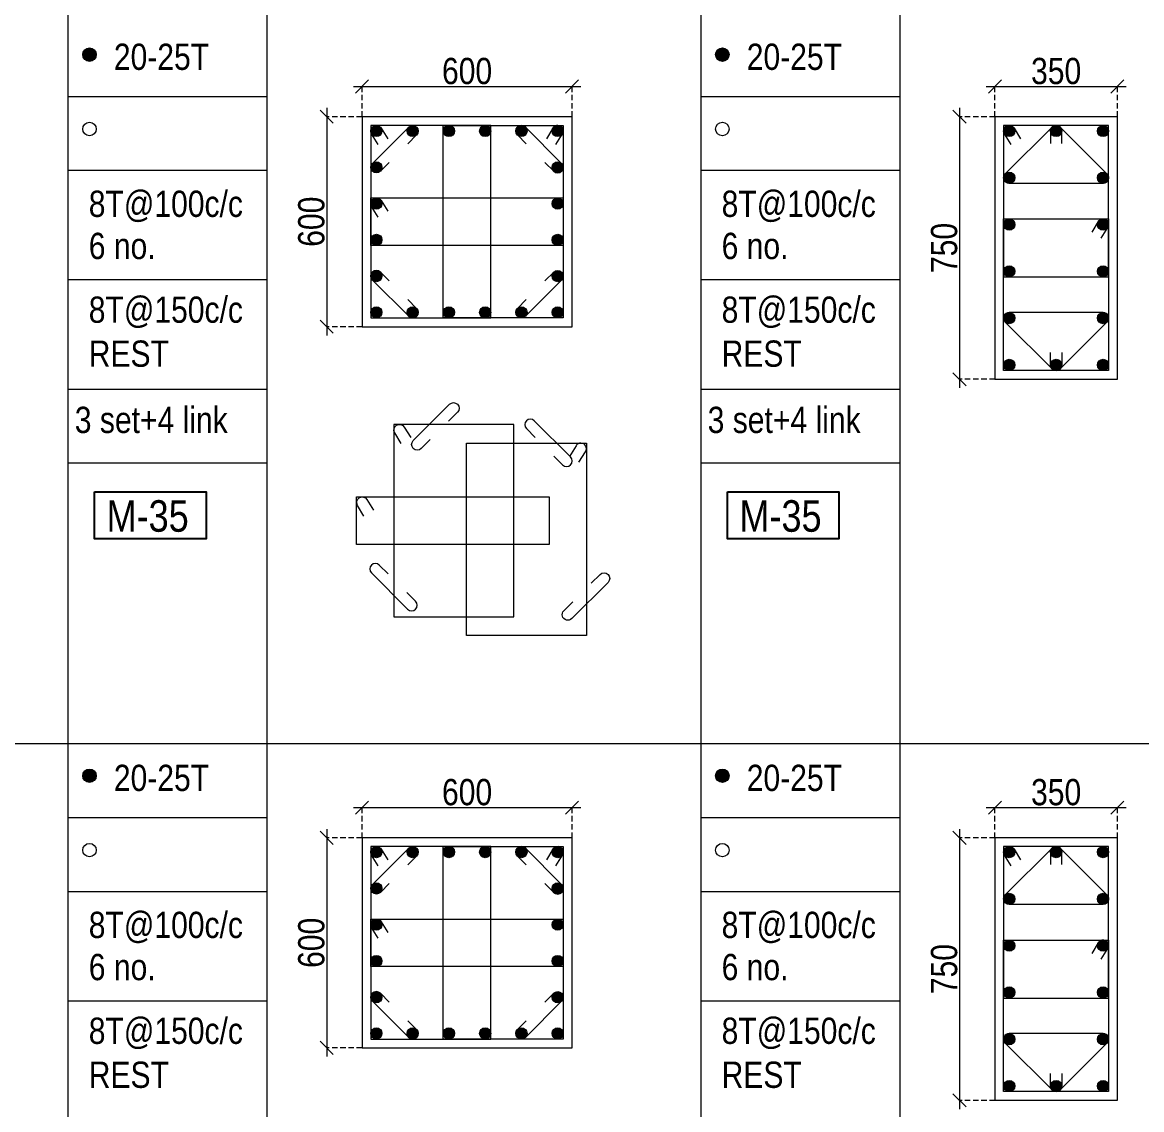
# Model space of a CAD drawing. Header units: millimetres. Extents: x 1112055 to 3390982, y -148532 to 766891.
# Drawn here: x 2561315 to 2574108, y 620519 to 632943 of the extents above; entities that cross this region are included whole.
import ezdxf
from ezdxf.enums import TextEntityAlignment as Align

# ---------------------------------------------------------------- set-up
doc = ezdxf.new("R2010")
doc.units = ezdxf.units.MM
doc.header["$PDMODE"] = 35
doc.header["$PDSIZE"] = -25
doc.linetypes.add('DASHED2', pattern=[0.375, 0.25, -0.125])
doc.linetypes.add('Hidden', pattern=[9.525, 6.35, -3.175])
for name, color, linetype, lineweight in [('B COL. SIZE DIM', 220, 'Continuous', 25), ('B COLSCH', 204, 'Continuous', 20), ('B COLUMN', 1, 'Hidden', 9), ('B STEEL', 34, 'Continuous', 15)]:
    doc.layers.add(name, color=color, linetype=linetype, lineweight=lineweight)
doc.layers.add('B TEXT', color=7, linetype='Continuous')
doc.styles.add('dim inside', font='romans.shx', dxfattribs={"width": 0.8, "height": 125})
doc.styles.add('SWINC', font='swissc.ttf')
doc.dimstyles.new('dim inside', dxfattribs={"dimtxt": 125, "dimasz": 100, "dimexe": 0, "dimexo": 0, "dimgap": 10, "dimtad": 0, "dimdec": 0, "dimzin": 0, "dimdsep": 46, "dimtxsty": 'dim inside', "dimblk": 'SMALL', "dimcen": 0.09, "dimadec": 0, "dimazin": 0, "dimtfac": 1, "dimtdec": 0, "dimtofl": 0, "dimtmove": 0, "dimatfit": 3, "dimfxl": 1, "dimtolj": 1, "dimtzin": 0, "dimarcsym": 2})

# ---------------------------------------------------------------- blocks, each defined once
blk = doc.blocks.new('_Oblique')
at = {"color": 0, "linetype": 'ByBlock', "lineweight": -2}
blk.add_line((-0.5, -0.5), (0.5, 0.5), dxfattribs=at)
blk = doc.blocks.new('*D5595')
at = {"layer": 'B COL. SIZE DIM', "color": 250, "lineweight": 9, "ltscale": 250, "transparency": 16777216}
blk.add_line((2572331, 623970), (2573931, 623970), dxfattribs=at)
at = {"layer": 'B COL. SIZE DIM', "color": 250, "linetype": 'DASHED2', "lineweight": 9, "ltscale": 250, "transparency": 16777216}
for p, q in [((2572431, 623625), (2572431, 623970)), ((2573831, 623625), (2573831, 623970))]:
    blk.add_line(p, q, dxfattribs=at)
at = {"layer": 'Defpoints', "color": 0, "lineweight": 40, "transparency": 16777216}
for p in [(2573831, 623970), (2572431, 623625), (2573831, 623625)]:
    blk.add_point(p, dxfattribs=at)
at = {"layer": 'B COL. SIZE DIM', "color": 250, "lineweight": 9, "transparency": 16777216, "xscale": 150, "yscale": 150, "zscale": 150, "rotation": 180}
blk.add_blockref('_Oblique', (2572431, 623970), dxfattribs=at)
at = {"layer": 'B COL. SIZE DIM', "color": 250, "lineweight": 9, "transparency": 16777216, "xscale": 150, "yscale": 150, "zscale": 150}
blk.add_blockref('_Oblique', (2573831, 623970), dxfattribs=at)
at = {"layer": 'B COL. SIZE DIM', "color": 6, "transparency": 16777216, "insert": (2573131, 624145), "char_height": 300, "attachment_point": 5, "style": 'SWINC'}
blk.add_mtext('\\A1;350', dxfattribs=at)
blk = doc.blocks.new('*D5596')
at = {"layer": 'B COL. SIZE DIM', "color": 250, "lineweight": 9, "ltscale": 250, "transparency": 16777216}
blk.add_line((2572027, 623725), (2572027, 620525), dxfattribs=at)
at = {"layer": 'B COL. SIZE DIM', "color": 250, "linetype": 'DASHED2', "lineweight": 9, "ltscale": 250, "transparency": 16777216}
for p, q in [((2572431, 623625), (2572027, 623625)), ((2572431, 620625), (2572027, 620625))]:
    blk.add_line(p, q, dxfattribs=at)
at = {"layer": 'Defpoints', "color": 0, "lineweight": 40, "transparency": 16777216}
for p in [(2572431, 623625), (2572027, 620625), (2572431, 620625)]:
    blk.add_point(p, dxfattribs=at)
at = {"layer": 'B COL. SIZE DIM', "color": 250, "lineweight": 9, "transparency": 16777216, "xscale": 150, "yscale": 150, "zscale": 150}
for p, rotation in [((2572027, 623625), 90), ((2572027, 620625), 270)]:
    blk.add_blockref('_Oblique', p, dxfattribs=dict(at, rotation=rotation))
at = {"layer": 'B COL. SIZE DIM', "color": 6, "transparency": 16777216, "insert": (2571852, 622125), "char_height": 300, "attachment_point": 5, "rotation": 90, "style": 'SWINC'}
blk.add_mtext('\\A1;750', dxfattribs=at)
blk = doc.blocks.new('*D5597')
at = {"layer": 'B COL. SIZE DIM', "color": 250, "lineweight": 9, "ltscale": 250, "transparency": 16777216}
blk.add_line((2572331, 632210), (2573931, 632210), dxfattribs=at)
at = {"layer": 'B COL. SIZE DIM', "color": 250, "linetype": 'DASHED2', "lineweight": 9, "ltscale": 250, "transparency": 16777216}
for p, q in [((2572431, 631865), (2572431, 632210)), ((2573831, 631865), (2573831, 632210))]:
    blk.add_line(p, q, dxfattribs=at)
at = {"layer": 'Defpoints', "color": 0, "lineweight": 40, "transparency": 16777216}
for p in [(2573831, 632210), (2572431, 631865), (2573831, 631865)]:
    blk.add_point(p, dxfattribs=at)
at = {"layer": 'B COL. SIZE DIM', "color": 250, "lineweight": 9, "transparency": 16777216, "xscale": 150, "yscale": 150, "zscale": 150, "rotation": 180}
blk.add_blockref('_Oblique', (2572431, 632210), dxfattribs=at)
at = {"layer": 'B COL. SIZE DIM', "color": 250, "lineweight": 9, "transparency": 16777216, "xscale": 150, "yscale": 150, "zscale": 150}
blk.add_blockref('_Oblique', (2573831, 632210), dxfattribs=at)
at = {"layer": 'B COL. SIZE DIM', "color": 6, "transparency": 16777216, "insert": (2573131, 632385), "char_height": 300, "attachment_point": 5, "style": 'SWINC'}
blk.add_mtext('\\A1;350', dxfattribs=at)
blk = doc.blocks.new('*D5598')
at = {"layer": 'B COL. SIZE DIM', "color": 250, "lineweight": 9, "ltscale": 250, "transparency": 16777216}
blk.add_line((2572027, 631965), (2572027, 628765), dxfattribs=at)
at = {"layer": 'B COL. SIZE DIM', "color": 250, "linetype": 'DASHED2', "lineweight": 9, "ltscale": 250, "transparency": 16777216}
for p, q in [((2572431, 631865), (2572027, 631865)), ((2572431, 628865), (2572027, 628865))]:
    blk.add_line(p, q, dxfattribs=at)
at = {"layer": 'Defpoints', "color": 0, "lineweight": 40, "transparency": 16777216}
for p in [(2572431, 631865), (2572027, 628865), (2572431, 628865)]:
    blk.add_point(p, dxfattribs=at)
at = {"layer": 'B COL. SIZE DIM', "color": 250, "lineweight": 9, "transparency": 16777216, "xscale": 150, "yscale": 150, "zscale": 150}
for p, rotation in [((2572027, 631865), 90), ((2572027, 628865), 270)]:
    blk.add_blockref('_Oblique', p, dxfattribs=dict(at, rotation=rotation))
at = {"layer": 'B COL. SIZE DIM', "color": 6, "transparency": 16777216, "insert": (2571852, 630365), "char_height": 300, "attachment_point": 5, "rotation": 90, "style": 'SWINC'}
blk.add_mtext('\\A1;750', dxfattribs=at)
blk = doc.blocks.new('*D5409')
at = {"layer": 'B COL. SIZE DIM', "color": 250, "lineweight": 9, "ltscale": 250, "transparency": 16777216}
blk.add_line((2565098, 623970), (2567698, 623970), dxfattribs=at)
at = {"layer": 'B COL. SIZE DIM', "color": 250, "linetype": 'DASHED2', "lineweight": 9, "ltscale": 250, "transparency": 16777216}
for p, q in [((2565198, 623625), (2565198, 623970)), ((2567598, 623625), (2567598, 623970))]:
    blk.add_line(p, q, dxfattribs=at)
at = {"layer": 'Defpoints', "color": 0, "lineweight": 40, "transparency": 16777216}
for p in [(2567598, 623970), (2565198, 623625), (2567598, 623625)]:
    blk.add_point(p, dxfattribs=at)
at = {"layer": 'B COL. SIZE DIM', "color": 250, "lineweight": 9, "transparency": 16777216, "xscale": 150, "yscale": 150, "zscale": 150, "rotation": 180}
blk.add_blockref('_Oblique', (2565198, 623970), dxfattribs=at)
at = {"layer": 'B COL. SIZE DIM', "color": 250, "lineweight": 9, "transparency": 16777216, "xscale": 150, "yscale": 150, "zscale": 150}
blk.add_blockref('_Oblique', (2567598, 623970), dxfattribs=at)
at = {"layer": 'B COL. SIZE DIM', "color": 6, "transparency": 16777216, "insert": (2566398, 624145), "char_height": 300, "attachment_point": 5, "style": 'SWINC'}
blk.add_mtext('\\A1;600', dxfattribs=at)
blk = doc.blocks.new('*D5410')
at = {"layer": 'B COL. SIZE DIM', "color": 250, "lineweight": 9, "ltscale": 250, "transparency": 16777216}
blk.add_line((2564794, 623725), (2564794, 621125), dxfattribs=at)
at = {"layer": 'B COL. SIZE DIM', "color": 250, "linetype": 'DASHED2', "lineweight": 9, "ltscale": 250, "transparency": 16777216}
for p, q in [((2565198, 623625), (2564794, 623625)), ((2565198, 621225), (2564794, 621225))]:
    blk.add_line(p, q, dxfattribs=at)
at = {"layer": 'Defpoints', "color": 0, "lineweight": 40, "transparency": 16777216}
for p in [(2565198, 623625), (2564794, 621225), (2565198, 621225)]:
    blk.add_point(p, dxfattribs=at)
at = {"layer": 'B COL. SIZE DIM', "color": 250, "lineweight": 9, "transparency": 16777216, "xscale": 150, "yscale": 150, "zscale": 150}
for p, rotation in [((2564794, 623625), 90), ((2564794, 621225), 270)]:
    blk.add_blockref('_Oblique', p, dxfattribs=dict(at, rotation=rotation))
at = {"layer": 'B COL. SIZE DIM', "color": 6, "transparency": 16777216, "insert": (2564619, 622425), "char_height": 300, "attachment_point": 5, "rotation": 90, "style": 'SWINC'}
blk.add_mtext('\\A1;600', dxfattribs=at)
blk = doc.blocks.new('*D5411')
at = {"layer": 'B COL. SIZE DIM', "color": 250, "lineweight": 9, "ltscale": 250, "transparency": 16777216}
blk.add_line((2565098, 632210), (2567698, 632210), dxfattribs=at)
at = {"layer": 'B COL. SIZE DIM', "color": 250, "linetype": 'DASHED2', "lineweight": 9, "ltscale": 250, "transparency": 16777216}
for p, q in [((2565198, 631865), (2565198, 632210)), ((2567598, 631865), (2567598, 632210))]:
    blk.add_line(p, q, dxfattribs=at)
at = {"layer": 'Defpoints', "color": 0, "lineweight": 40, "transparency": 16777216}
for p in [(2567598, 632210), (2565198, 631865), (2567598, 631865)]:
    blk.add_point(p, dxfattribs=at)
at = {"layer": 'B COL. SIZE DIM', "color": 250, "lineweight": 9, "transparency": 16777216, "xscale": 150, "yscale": 150, "zscale": 150, "rotation": 180}
blk.add_blockref('_Oblique', (2565198, 632210), dxfattribs=at)
at = {"layer": 'B COL. SIZE DIM', "color": 250, "lineweight": 9, "transparency": 16777216, "xscale": 150, "yscale": 150, "zscale": 150}
blk.add_blockref('_Oblique', (2567598, 632210), dxfattribs=at)
at = {"layer": 'B COL. SIZE DIM', "color": 6, "transparency": 16777216, "insert": (2566398, 632385), "char_height": 300, "attachment_point": 5, "style": 'SWINC'}
blk.add_mtext('\\A1;600', dxfattribs=at)
blk = doc.blocks.new('*D5412')
at = {"layer": 'B COL. SIZE DIM', "color": 250, "lineweight": 9, "ltscale": 250, "transparency": 16777216}
blk.add_line((2564794, 631965), (2564794, 629365), dxfattribs=at)
at = {"layer": 'B COL. SIZE DIM', "color": 250, "linetype": 'DASHED2', "lineweight": 9, "ltscale": 250, "transparency": 16777216}
for p, q in [((2565198, 631865), (2564794, 631865)), ((2565198, 629465), (2564794, 629465))]:
    blk.add_line(p, q, dxfattribs=at)
at = {"layer": 'Defpoints', "color": 0, "lineweight": 40, "transparency": 16777216}
for p in [(2565198, 631865), (2564794, 629465), (2565198, 629465)]:
    blk.add_point(p, dxfattribs=at)
at = {"layer": 'B COL. SIZE DIM', "color": 250, "lineweight": 9, "transparency": 16777216, "xscale": 150, "yscale": 150, "zscale": 150}
for p, rotation in [((2564794, 631865), 90), ((2564794, 629465), 270)]:
    blk.add_blockref('_Oblique', p, dxfattribs=dict(at, rotation=rotation))
at = {"layer": 'B COL. SIZE DIM', "color": 6, "transparency": 16777216, "insert": (2564619, 630665), "char_height": 300, "attachment_point": 5, "rotation": 90, "style": 'SWINC'}
blk.add_mtext('\\A1;600', dxfattribs=at)

msp = doc.modelspace()

# ---------------------------------------------------------------- hatches: boundary and pattern name
at = {"layer": 'B STEEL', "lineweight": 9, "ltscale": 0.5}
h = msp.add_hatch(color=34, dxfattribs=at)
edge = h.paths.add_edge_path()
edge.add_arc((2562082.3, 632574.2), 76.8, 0, 360)
h = msp.add_hatch(color=34, dxfattribs=at)
edge = h.paths.add_edge_path()
edge.add_arc((2569315.9, 632574.2), 76.8, 0, 360)
h = msp.add_hatch(color=34, dxfattribs=at)
edge = h.paths.add_edge_path()
edge.add_arc((2565361.5, 631701), 64, 0, 360)
h = msp.add_hatch(color=34, dxfattribs=at)
edge = h.paths.add_edge_path()
edge.add_arc((2565775.9, 631701), 64, 180, 540, ccw=False)
at = {"layer": 'B STEEL'}
h = msp.add_hatch(color=34, dxfattribs=at)
edge = h.paths.add_edge_path()
edge.add_arc((2566190.3, 631701), 64, 0, 360)
h = msp.add_hatch(color=34, dxfattribs=at)
edge = h.paths.add_edge_path()
edge.add_arc((2566604.7, 631701), 64, 0, 360)
at = {"layer": 'B STEEL', "lineweight": 9, "ltscale": 0.5}
h = msp.add_hatch(color=34, dxfattribs=at)
edge = h.paths.add_edge_path()
edge.add_arc((2567019.1, 631701), 64, 180, 540, ccw=False)
h = msp.add_hatch(color=34, dxfattribs=at)
edge = h.paths.add_edge_path()
edge.add_arc((2567433.5, 631701), 64, 180, 540, ccw=False)
h = msp.add_hatch(color=34, dxfattribs=at)
edge = h.paths.add_edge_path()
edge.add_arc((2572595.1, 631701), 64, 0, 360)
h = msp.add_hatch(color=34, dxfattribs=at)
edge = h.paths.add_edge_path()
edge.add_arc((2573131.1, 631701), 64, 180, 540, ccw=False)
h = msp.add_hatch(color=34, dxfattribs=at)
edge = h.paths.add_edge_path()
edge.add_arc((2573667, 631701), 64, 180, 540, ccw=False)
h = msp.add_hatch(color=34, dxfattribs=at)
edge = h.paths.add_edge_path()
edge.add_arc((2565361.5, 631286.6), 64, 0, 360)
h = msp.add_hatch(color=34, dxfattribs=at)
edge = h.paths.add_edge_path()
edge.add_arc((2567433.5, 631286.6), 64, 180, 540, ccw=False)
at = {"layer": 'B STEEL', "lineweight": 30}
h = msp.add_hatch(color=34, dxfattribs=at)
edge = h.paths.add_edge_path()
edge.add_arc((2572595.1, 631166.6), 64, 0, 360)
h = msp.add_hatch(color=34, dxfattribs=at)
edge = h.paths.add_edge_path()
edge.add_arc((2573667, 631166.6), 64, 0, 360)
at = {"layer": 'B STEEL'}
h = msp.add_hatch(color=34, dxfattribs=at)
edge = h.paths.add_edge_path()
edge.add_arc((2565361.5, 630872.2), 64, 0, 360)
h = msp.add_hatch(color=34, dxfattribs=at)
edge = h.paths.add_edge_path()
edge.add_arc((2567433.5, 630872.2), 64, 0, 360)
at = {"layer": 'B STEEL', "lineweight": 30}
h = msp.add_hatch(color=34, dxfattribs=at)
edge = h.paths.add_edge_path()
edge.add_arc((2572595.1, 630632.2), 64, 0, 360)
h = msp.add_hatch(color=34, dxfattribs=at)
edge = h.paths.add_edge_path()
edge.add_arc((2573667, 630632.2), 64, 0, 360)
at = {"layer": 'B STEEL'}
h = msp.add_hatch(color=34, dxfattribs=at)
edge = h.paths.add_edge_path()
edge.add_arc((2565361.5, 630457.9), 64, 0, 360)
h = msp.add_hatch(color=34, dxfattribs=at)
edge = h.paths.add_edge_path()
edge.add_arc((2567433.5, 630457.9), 64, 0, 360)
at = {"layer": 'B STEEL', "lineweight": 9, "ltscale": 0.5}
h = msp.add_hatch(color=34, dxfattribs=at)
edge = h.paths.add_edge_path()
edge.add_arc((2565361.5, 630043.5), 64, 0, 360)
h = msp.add_hatch(color=34, dxfattribs=at)
edge = h.paths.add_edge_path()
edge.add_arc((2567433.5, 630043.5), 64, 180, 540, ccw=False)
at = {"layer": 'B STEEL', "lineweight": 30}
h = msp.add_hatch(color=34, dxfattribs=at)
edge = h.paths.add_edge_path()
edge.add_arc((2572595.1, 630097.9), 64, 0, 360)
h = msp.add_hatch(color=34, dxfattribs=at)
edge = h.paths.add_edge_path()
edge.add_arc((2573667, 630097.9), 64, 0, 360)
at = {"layer": 'B STEEL', "lineweight": 9, "ltscale": 0.5}
h = msp.add_hatch(color=34, dxfattribs=at)
edge = h.paths.add_edge_path()
edge.add_arc((2565361.5, 629629.1), 64, 0, 360, ccw=False)
h = msp.add_hatch(color=34, dxfattribs=at)
edge = h.paths.add_edge_path()
edge.add_arc((2565775.9, 629629.1), 64, -180, 180)
at = {"layer": 'B STEEL'}
h = msp.add_hatch(color=34, dxfattribs=at)
edge = h.paths.add_edge_path()
edge.add_arc((2566190.3, 629629.1), 64, 0, 360)
h = msp.add_hatch(color=34, dxfattribs=at)
edge = h.paths.add_edge_path()
edge.add_arc((2566604.7, 629629.1), 64, 0, 360)
at = {"layer": 'B STEEL', "lineweight": 9, "ltscale": 0.5}
h = msp.add_hatch(color=34, dxfattribs=at)
edge = h.paths.add_edge_path()
edge.add_arc((2567019.1, 629629.1), 64, -180, 180)
h = msp.add_hatch(color=34, dxfattribs=at)
edge = h.paths.add_edge_path()
edge.add_arc((2567433.5, 629629.1), 64, -180, 180)
at = {"layer": 'B STEEL', "lineweight": 30}
h = msp.add_hatch(color=34, dxfattribs=at)
edge = h.paths.add_edge_path()
edge.add_arc((2572595.1, 629563.5), 64, 0, 360)
h = msp.add_hatch(color=34, dxfattribs=at)
edge = h.paths.add_edge_path()
edge.add_arc((2573667, 629563.5), 64, 0, 360)
at = {"layer": 'B STEEL', "lineweight": 9, "ltscale": 0.5}
h = msp.add_hatch(color=34, dxfattribs=at)
edge = h.paths.add_edge_path()
edge.add_arc((2572595.1, 629029.1), 64, 0, 360, ccw=False)
h = msp.add_hatch(color=34, dxfattribs=at)
edge = h.paths.add_edge_path()
edge.add_arc((2573131.1, 629029.1), 64, -180, 180)
h = msp.add_hatch(color=34, dxfattribs=at)
edge = h.paths.add_edge_path()
edge.add_arc((2573667, 629029.1), 64, -180, 180)
h = msp.add_hatch(color=34, dxfattribs=at)
edge = h.paths.add_edge_path()
edge.add_arc((2562082.3, 624334.4), 76.8, 0, 360)
h = msp.add_hatch(color=34, dxfattribs=at)
edge = h.paths.add_edge_path()
edge.add_arc((2569315.9, 624334.4), 76.8, 0, 360)
h = msp.add_hatch(color=34, dxfattribs=at)
edge = h.paths.add_edge_path()
edge.add_arc((2565361.5, 623461.2), 64, 0, 360)
h = msp.add_hatch(color=34, dxfattribs=at)
edge = h.paths.add_edge_path()
edge.add_arc((2565775.9, 623461.2), 64, 180, 540, ccw=False)
at = {"layer": 'B STEEL'}
h = msp.add_hatch(color=34, dxfattribs=at)
edge = h.paths.add_edge_path()
edge.add_arc((2566190.3, 623461.2), 64, 0, 360)
h = msp.add_hatch(color=34, dxfattribs=at)
edge = h.paths.add_edge_path()
edge.add_arc((2566604.7, 623461.2), 64, 0, 360)
at = {"layer": 'B STEEL', "lineweight": 9, "ltscale": 0.5}
h = msp.add_hatch(color=34, dxfattribs=at)
edge = h.paths.add_edge_path()
edge.add_arc((2567019.1, 623461.2), 64, 180, 540, ccw=False)
h = msp.add_hatch(color=34, dxfattribs=at)
edge = h.paths.add_edge_path()
edge.add_arc((2567433.5, 623461.2), 64, 180, 540, ccw=False)
h = msp.add_hatch(color=34, dxfattribs=at)
edge = h.paths.add_edge_path()
edge.add_arc((2572595.1, 623461.2), 64, 0, 360)
h = msp.add_hatch(color=34, dxfattribs=at)
edge = h.paths.add_edge_path()
edge.add_arc((2573131.1, 623461.2), 64, 180, 540, ccw=False)
h = msp.add_hatch(color=34, dxfattribs=at)
edge = h.paths.add_edge_path()
edge.add_arc((2573667, 623461.2), 64, 180, 540, ccw=False)
h = msp.add_hatch(color=34, dxfattribs=at)
edge = h.paths.add_edge_path()
edge.add_arc((2565361.5, 623046.8), 64, 0, 360)
h = msp.add_hatch(color=34, dxfattribs=at)
edge = h.paths.add_edge_path()
edge.add_arc((2567433.5, 623046.8), 64, 180, 540, ccw=False)
at = {"layer": 'B STEEL', "lineweight": 30}
h = msp.add_hatch(color=34, dxfattribs=at)
edge = h.paths.add_edge_path()
edge.add_arc((2572595.1, 622926.8), 64, 0, 360)
h = msp.add_hatch(color=34, dxfattribs=at)
edge = h.paths.add_edge_path()
edge.add_arc((2573667, 622926.8), 64, 0, 360)
at = {"layer": 'B STEEL'}
h = msp.add_hatch(color=34, dxfattribs=at)
edge = h.paths.add_edge_path()
edge.add_arc((2565361.5, 622632.4), 64, 0, 360)
h = msp.add_hatch(color=34, dxfattribs=at)
edge = h.paths.add_edge_path()
edge.add_arc((2567433.5, 622632.4), 64, 0, 360)
at = {"layer": 'B STEEL', "lineweight": 30}
h = msp.add_hatch(color=34, dxfattribs=at)
edge = h.paths.add_edge_path()
edge.add_arc((2572595.1, 622392.4), 64, 0, 360)
h = msp.add_hatch(color=34, dxfattribs=at)
edge = h.paths.add_edge_path()
edge.add_arc((2573667, 622392.4), 64, 0, 360)
at = {"layer": 'B STEEL'}
h = msp.add_hatch(color=34, dxfattribs=at)
edge = h.paths.add_edge_path()
edge.add_arc((2565361.5, 622218), 64, 0, 360)
h = msp.add_hatch(color=34, dxfattribs=at)
edge = h.paths.add_edge_path()
edge.add_arc((2567433.5, 622218), 64, 0, 360)
at = {"layer": 'B STEEL', "lineweight": 9, "ltscale": 0.5}
h = msp.add_hatch(color=34, dxfattribs=at)
edge = h.paths.add_edge_path()
edge.add_arc((2565361.5, 621803.6), 64, 0, 360)
h = msp.add_hatch(color=34, dxfattribs=at)
edge = h.paths.add_edge_path()
edge.add_arc((2567433.5, 621803.6), 64, 180, 540, ccw=False)
at = {"layer": 'B STEEL', "lineweight": 30}
h = msp.add_hatch(color=34, dxfattribs=at)
edge = h.paths.add_edge_path()
edge.add_arc((2572595.1, 621858), 64, 0, 360)
h = msp.add_hatch(color=34, dxfattribs=at)
edge = h.paths.add_edge_path()
edge.add_arc((2573667, 621858), 64, 0, 360)
at = {"layer": 'B STEEL', "lineweight": 9, "ltscale": 0.5}
h = msp.add_hatch(color=34, dxfattribs=at)
edge = h.paths.add_edge_path()
edge.add_arc((2565361.5, 621389.2), 64, 0, 360, ccw=False)
h = msp.add_hatch(color=34, dxfattribs=at)
edge = h.paths.add_edge_path()
edge.add_arc((2565775.9, 621389.2), 64, -180, 180)
at = {"layer": 'B STEEL'}
h = msp.add_hatch(color=34, dxfattribs=at)
edge = h.paths.add_edge_path()
edge.add_arc((2566190.3, 621389.2), 64, 0, 360)
h = msp.add_hatch(color=34, dxfattribs=at)
edge = h.paths.add_edge_path()
edge.add_arc((2566604.7, 621389.2), 64, 0, 360)
at = {"layer": 'B STEEL', "lineweight": 9, "ltscale": 0.5}
h = msp.add_hatch(color=34, dxfattribs=at)
edge = h.paths.add_edge_path()
edge.add_arc((2567019.1, 621389.2), 64, -180, 180)
h = msp.add_hatch(color=34, dxfattribs=at)
edge = h.paths.add_edge_path()
edge.add_arc((2567433.5, 621389.2), 64, -180, 180)
at = {"layer": 'B STEEL', "lineweight": 30}
h = msp.add_hatch(color=34, dxfattribs=at)
edge = h.paths.add_edge_path()
edge.add_arc((2572595.1, 621323.6), 64, 0, 360)
h = msp.add_hatch(color=34, dxfattribs=at)
edge = h.paths.add_edge_path()
edge.add_arc((2573667, 621323.6), 64, 0, 360)
at = {"layer": 'B STEEL', "lineweight": 9, "ltscale": 0.5}
h = msp.add_hatch(color=34, dxfattribs=at)
edge = h.paths.add_edge_path()
edge.add_arc((2572595.1, 620789.2), 64, 0, 360, ccw=False)
h = msp.add_hatch(color=34, dxfattribs=at)
edge = h.paths.add_edge_path()
edge.add_arc((2573131.1, 620789.2), 64, -180, 180)
h = msp.add_hatch(color=34, dxfattribs=at)
edge = h.paths.add_edge_path()
edge.add_arc((2573667, 620789.2), 64, -180, 180)

# ---------------------------------------------------------------- linework, layer by layer
at = {"layer": 'B COLSCH', "color": 250, "lineweight": 0}
for p, q in [((2561836.1, 649422.2), (2561836.1, 583503.5)), ((2564110.4, 649422.2), (2564110.4, 574628.3)), ((2569069.6, 649422.2), (2569069.6, 583503.5)), ((2571344, 649422.2), (2571344, 574628.3)), ((2561836.1, 632097.5), (2564110.4, 632097.5)), ((2569069.6, 632097.5), (2571344, 632097.5)), ((2561836.1, 631252.5), (2564110.4, 631252.5)), ((2569069.6, 631252.5), (2571344, 631252.5)), ((2561836.1, 630002.8), (2564110.4, 630002.8)), ((2569069.6, 630002.8), (2571344, 630002.8)), ((2561836.1, 628753), (2564110.4, 628753)), ((2569069.6, 628753), (2571344, 628753)), ((2561836.1, 627908), (2564110.4, 627908)), ((2569069.6, 627908), (2571344, 627908)), ((2487307.1, 624702.7), (2667535.6, 624702.7)), ((2561836.1, 623857.7), (2564110.4, 623857.7)), ((2569069.6, 623857.7), (2571344, 623857.7)), ((2561836.1, 623012.7), (2564110.4, 623012.7)), ((2569069.6, 623012.7), (2571344, 623012.7)), ((2561836.1, 621762.9), (2564110.4, 621762.9)), ((2569069.6, 621762.9), (2571344, 621762.9))]:
    msp.add_line(p, q, dxfattribs=at)
at = {"layer": 'B COLUMN', "color": 1, "linetype": 'ByBlock', "lineweight": 20}
for points in [[(2565197.5, 629465.1), (2567597.5, 629465.1), (2567597.5, 631865.1), (2565197.5, 631865.1)], [(2572431.1, 628865.1), (2573831.1, 628865.1), (2573831.1, 631865.1), (2572431.1, 631865.1)], [(2565197.5, 621225.2), (2567597.5, 621225.2), (2567597.5, 623625.2), (2565197.5, 623625.2)], [(2572431.1, 620625.2), (2573831.1, 620625.2), (2573831.1, 623625.2), (2572431.1, 623625.2)]]:
    msp.add_lwpolyline(points, close=True, dxfattribs=at)
at = {"layer": 'B STEEL', "color": 34, "lineweight": 9, "ltscale": 0.5}
for points in [[(2565297.5, 629565.1), (2566668.7, 629565.1), (2566668.7, 631765.1), (2565297.5, 631765.1)], [(2567497.5, 629565.1), (2566126.3, 629565.1), (2566126.3, 631765.1), (2567497.5, 631765.1)], [(2572531.1, 630033.8), (2573731.1, 630033.8), (2573731.1, 631765.1), (2572531.1, 631765.1)], [(2565297.5, 630936.3), (2567497.5, 630936.3), (2567497.5, 630393.8), (2565297.5, 630393.8)], [(2572531.1, 630696.3), (2573731.1, 630696.3), (2573731.1, 628965.1), (2572531.1, 628965.1)], [(2565561.5, 626149.5), (2566932.7, 626149.5), (2566932.7, 628349.5), (2565561.5, 628349.5)], [(2567761.5, 625934.9), (2566390.3, 625934.9), (2566390.3, 628134.9), (2567761.5, 628134.9)], [(2565135.6, 627520.7), (2567335.6, 627520.7), (2567335.6, 626978.3), (2565135.6, 626978.3)], [(2565297.5, 621325.2), (2566668.7, 621325.2), (2566668.7, 623525.2), (2565297.5, 623525.2)], [(2567497.5, 621325.2), (2566126.3, 621325.2), (2566126.3, 623525.2), (2567497.5, 623525.2)], [(2572531.1, 621794), (2573731.1, 621794), (2573731.1, 623525.2), (2572531.1, 623525.2)], [(2565297.5, 622696.4), (2567497.5, 622696.4), (2567497.5, 622154), (2565297.5, 622154)], [(2572531.1, 622456.4), (2573731.1, 622456.4), (2573731.1, 620725.2), (2572531.1, 620725.2)]]:
    msp.add_lwpolyline(points, close=True, dxfattribs=at)
for points in [[(2565381.8, 631546), (2565307, 631667.5, -1), (2565416, 631734.6), (2565490.8, 631613.1)], [(2565507.7, 631342.2), (2565406.8, 631241.4, -1), (2565316.3, 631331.9), (2565730.7, 631746.3, -1), (2565821.2, 631655.8), (2565720.3, 631554.9)], [(2567287.4, 631342.2), (2567388.2, 631241.4, 1), (2567478.8, 631331.9), (2567064.4, 631746.3, 1), (2566973.8, 631655.8), (2567074.7, 631554.9)], [(2567413.2, 631546), (2567488, 631667.5, 1), (2567379, 631734.6), (2567304.2, 631613.1)], [(2572615.3, 631546), (2572540.6, 631667.5, -1), (2572649.6, 631734.6), (2572724.4, 631613.1)], [(2573195.1, 631558.4), (2573195.1, 631701, 1), (2573067, 631701), (2573067, 631558.4)], [(2565381.8, 630717.2), (2565307, 630838.7, -1), (2565416, 630905.8), (2565490.8, 630784.3)], [(2573646.8, 630477.2), (2573721.6, 630598.7, 1), (2573612.5, 630665.8), (2573537.7, 630544.3)], [(2565507.7, 629987.9), (2565406.8, 630088.7, 1), (2565316.3, 629998.2), (2565730.7, 629583.8, 1), (2565821.2, 629674.3), (2565720.3, 629775.2)], [(2567287.4, 629987.9), (2567388.2, 630088.7, -1), (2567478.8, 629998.2), (2567064.4, 629583.8, -1), (2566973.8, 629674.3), (2567074.7, 629775.2)], [(2573195.1, 629171.7), (2573195.1, 629029.1, -1), (2573067, 629029.1), (2573067, 629171.7)], [(2573195.1, 629171.7), (2573195.1, 629029.1, -1), (2573067, 629029.1), (2573067, 629171.7)], [(2565974.6, 628174.9), (2565873.7, 628074, -1), (2565783.2, 628164.6), (2566197.6, 628579, -1), (2566288.1, 628488.4), (2566187.3, 628387.6)], [(2567389.2, 627987.4), (2567490.1, 627886.5, 1), (2567580.6, 627977.1), (2567166.2, 628391.4, 1), (2567075.7, 628300.9), (2567176.6, 628200)], [(2565645.8, 628130.4), (2565571, 628251.9, -1), (2565680, 628319), (2565754.8, 628197.5)], [(2567677.2, 627915.8), (2567752, 628037.3, 1), (2567643, 628104.4), (2567568.2, 627982.9)], [(2565219.8, 627301.6), (2565145.1, 627423.1, -1), (2565254.1, 627490.2), (2565328.9, 627368.7)], [(2565495.5, 626641.3), (2565394.6, 626742.1, 1), (2565304.1, 626651.6), (2565718.5, 626237.2, 1), (2565809, 626327.7), (2565708.1, 626428.6)], [(2567817.8, 626533.3), (2567918.6, 626634.2, -1), (2568009.2, 626543.7), (2567594.8, 626129.3, -1), (2567504.2, 626219.8), (2567605.1, 626320.7)], [(2565381.8, 623306.2), (2565307, 623427.6, -1), (2565416, 623494.7), (2565490.8, 623373.3)], [(2565507.7, 623102.4), (2565406.8, 623001.5, -1), (2565316.3, 623092.1), (2565730.7, 623506.5, -1), (2565821.2, 623415.9), (2565720.3, 623315.1)], [(2567287.4, 623102.4), (2567388.2, 623001.5, 1), (2567478.8, 623092.1), (2567064.4, 623506.5, 1), (2566973.8, 623415.9), (2567074.7, 623315.1)], [(2567413.2, 623306.2), (2567488, 623427.6, 1), (2567379, 623494.7), (2567304.2, 623373.3)], [(2572615.3, 623306.2), (2572540.6, 623427.6, -1), (2572649.6, 623494.7), (2572724.4, 623373.3)], [(2573195.1, 623318.5), (2573195.1, 623461.2, 1), (2573067, 623461.2), (2573067, 623318.5)], [(2565381.8, 622477.4), (2565307, 622598.8, -1), (2565416, 622666), (2565490.8, 622544.5)], [(2573646.8, 622237.4), (2573721.6, 622358.8, 1), (2573612.5, 622426), (2573537.7, 622304.5)], [(2565507.7, 621748), (2565406.8, 621848.9, 1), (2565316.3, 621758.4), (2565730.7, 621344, 1), (2565821.2, 621434.5), (2565720.3, 621535.4)], [(2567287.4, 621748), (2567388.2, 621848.9, -1), (2567478.8, 621758.4), (2567064.4, 621344, -1), (2566973.8, 621434.5), (2567074.7, 621535.4)], [(2573195.1, 620931.9), (2573195.1, 620789.2, -1), (2573067, 620789.2), (2573067, 620931.9)], [(2573195.1, 620931.9), (2573195.1, 620789.2, -1), (2573067, 620789.2), (2573067, 620931.9)]]:
    msp.add_lwpolyline(points, format="xyb", dxfattribs=at)
for points in [[(2573176.3, 631746.4), (2573712.2, 631212, -0.6687154), (2573667, 631102.6), (2572595.1, 631102.6, -0.6687154), (2572549.9, 631212), (2573085.9, 631746.4, -0.4133445)], [(2573176.3, 628983.7), (2573712.2, 629518.1, 0.6687154), (2573667, 629627.5), (2572595.1, 629627.5, 0.6687154), (2572549.9, 629518.1), (2573085.9, 628983.7, 0.4133445)], [(2573176.3, 623506.5), (2573712.2, 622972.1, -0.6687154), (2573667, 622862.8), (2572595.1, 622862.8, -0.6687154), (2572549.9, 622972.1), (2573085.9, 623506.5, -0.4133445)], [(2573176.3, 620743.9), (2573712.2, 621278.3, 0.6687154), (2573667, 621387.6), (2572595.1, 621387.6, 0.6687154), (2572549.9, 621278.3), (2573085.9, 620743.9, 0.4133445)]]:
    msp.add_lwpolyline(points, format="xyb", close=True, dxfattribs=at)
for centre, radius in [((2562082.3, 632574.2), 76.8), ((2569315.9, 632574.2), 76.8), ((2562082.3, 631723.9), 76.8), ((2565361.5, 631701), 64), ((2565775.9, 631701), 64), ((2566190.3, 631701), 64), ((2566604.7, 631701), 64), ((2567019.1, 631701), 64), ((2567433.5, 631701), 64), ((2569315.9, 631723.9), 76.8), ((2572595.1, 631701), 64), ((2573131.1, 631701), 64), ((2573667, 631701), 64), ((2565361.5, 631286.6), 64), ((2567433.5, 631286.6), 64), ((2572595.1, 631166.6), 64), ((2573667, 631166.6), 64), ((2565361.5, 630872.2), 64), ((2567433.5, 630872.2), 64), ((2572595.1, 630632.2), 64), ((2573667, 630632.2), 64), ((2565361.5, 630457.9), 64), ((2567433.5, 630457.9), 64), ((2565361.5, 630043.5), 64), ((2567433.5, 630043.5), 64), ((2572595.1, 630097.9), 64), ((2573667, 630097.9), 64), ((2565361.5, 629629.1), 64), ((2565775.9, 629629.1), 64), ((2566190.3, 629629.1), 64), ((2566604.7, 629629.1), 64), ((2567019.1, 629629.1), 64), ((2567433.5, 629629.1), 64), ((2572595.1, 629563.5), 64), ((2573667, 629563.5), 64), ((2572595.1, 629029.1), 64), ((2573131.1, 629029.1), 64), ((2573667, 629029.1), 64), ((2562082.3, 624334.4), 76.8), ((2569315.9, 624334.4), 76.8), ((2562082.3, 623484.1), 76.8), ((2565361.5, 623461.2), 64), ((2565775.9, 623461.2), 64), ((2566190.3, 623461.2), 64), ((2566604.7, 623461.2), 64), ((2567019.1, 623461.2), 64), ((2567433.5, 623461.2), 64), ((2569315.9, 623484.1), 76.8), ((2572595.1, 623461.2), 64), ((2573131.1, 623461.2), 64), ((2573667, 623461.2), 64), ((2565361.5, 623046.8), 64), ((2567433.5, 623046.8), 64), ((2572595.1, 622926.8), 64), ((2573667, 622926.8), 64), ((2565361.5, 622632.4), 64), ((2567433.5, 622632.4), 64), ((2572595.1, 622392.4), 64), ((2573667, 622392.4), 64), ((2565361.5, 622218), 64), ((2567433.5, 622218), 64), ((2565361.5, 621803.6), 64), ((2567433.5, 621803.6), 64), ((2572595.1, 621858), 64), ((2573667, 621858), 64), ((2565361.5, 621389.2), 64), ((2565775.9, 621389.2), 64), ((2566190.3, 621389.2), 64), ((2566604.7, 621389.2), 64), ((2567019.1, 621389.2), 64), ((2567433.5, 621389.2), 64), ((2572595.1, 621323.6), 64), ((2573667, 621323.6), 64), ((2572595.1, 620789.2), 64), ((2573131.1, 620789.2), 64), ((2573667, 620789.2), 64)]:
    msp.add_circle(centre, radius, dxfattribs=at)
at = {"layer": 'B TEXT', "color": 1}
for points in [[(2562139.7, 627579), (2563414.3, 627579), (2563414.3, 627041), (2562139.7, 627041)], [(2569373.3, 627579), (2570647.9, 627579), (2570647.9, 627041), (2569373.3, 627041)]]:
    msp.add_lwpolyline(points, close=True, dxfattribs=at)

# ---------------------------------------------------------------- texts
at = {"layer": 'B TEXT', "style": 'SWINC'}
for s, p in [('20-25T', (2562360.8, 632399.7)), ('20-25T', (2569594.4, 632399.7)), ('8T@100c/c', (2562073.9, 630719.8)), ('8T@100c/c', (2569307.5, 630719.8)), ('6 no.', (2562073.9, 630238)), ('6 no.', (2569307.5, 630238)), ('8T@150c/c', (2562073.9, 629509.9)), ('8T@150c/c', (2569307.5, 629509.9)), ('REST', (2562073.9, 629007.5)), ('REST', (2569307.5, 629007.5)), ('3 set+4 link', (2561914.3, 628250.5)), ('3 set+4 link', (2569147.8, 628250.5)), ('20-25T', (2562360.8, 624159.8)), ('20-25T', (2569594.4, 624159.8)), ('8T@100c/c', (2562073.9, 622480)), ('8T@100c/c', (2569307.5, 622480)), ('6 no.', (2562073.9, 621998.2)), ('6 no.', (2569307.5, 621998.2)), ('8T@150c/c', (2562073.9, 621270.1)), ('8T@150c/c', (2569307.5, 621270.1)), ('REST', (2562073.9, 620767.7)), ('REST', (2569307.5, 620767.7))]:
    msp.add_text(s, height=300, dxfattribs=at).set_placement(p)
at = {"layer": 'B TEXT', "color": 1, "style": 'SWINC'}
for p in [(2562277.1, 627014.4), (2569510.6, 627014.4)]:
    msp.add_text('M-35', height=360, dxfattribs=at).set_placement(p, align=Align.BOTTOM_LEFT)

# ---------------------------------------------------------------- dimensions: what is measured, and where the dimension line sits
at = {"layer": 'B COL. SIZE DIM', "color": 250, "ltscale": 250}
for base, p1, p2, picture, middle in [((2567597.5, 632210), (2565197.5, 631865.1), (2567597.5, 631865.1), '*D5411', (2566397.5, 632385)), ((2573831.1, 632210), (2572431.1, 631865.1), (2573831.1, 631865.1), '*D5597', (2573131.1, 632385)), ((2567597.5, 623970.2), (2565197.5, 623625.2), (2567597.5, 623625.2), '*D5409', (2566397.5, 624145.2)), ((2573831.1, 623970.2), (2572431.1, 623625.2), (2573831.1, 623625.2), '*D5595', (2573131.1, 624145.2))]:
    dim = msp.add_linear_dim(base=base, p1=p1, p2=p2, dimstyle='dim inside', override={"dimtxt": 300, "dimasz": 150, "dimgap": 25, "dimtad": 3, "dimlfac": 0.25, "dimtxsty": 'SWINC', "dimblk1": 'Oblique', "dimblk2": 'Oblique', "dimsah": 1, "dimdle": 100, "dimclrd": 250, "dimclre": 250, "dimclrt": 6, "dimfxl": 1000, "dimlwd": 9, "dimlwe": 9}, dxfattribs=at)
    dim.commit()
    dim.dimension.update_dxf_attribs({"geometry": picture, "text_midpoint": middle})
for base, p1, p2, picture, middle in [((2564793.6, 629465.1), (2565197.5, 631865.1), (2565197.5, 629465.1), '*D5412', (2564618.6, 630665.1)), ((2572027.2, 628865.1), (2572431.1, 631865.1), (2572431.1, 628865.1), '*D5598', (2571852.2, 630365.1)), ((2564793.6, 621225.2), (2565197.5, 623625.2), (2565197.5, 621225.2), '*D5410', (2564618.6, 622425.2)), ((2572027.2, 620625.2), (2572431.1, 623625.2), (2572431.1, 620625.2), '*D5596', (2571852.2, 622125.2))]:
    dim = msp.add_linear_dim(base=base, p1=p1, p2=p2, angle=90, dimstyle='dim inside', override={"dimtxt": 300, "dimasz": 150, "dimgap": 25, "dimtad": 3, "dimlfac": 0.25, "dimtxsty": 'SWINC', "dimblk1": 'Oblique', "dimblk2": 'Oblique', "dimsah": 1, "dimdle": 100, "dimclrd": 250, "dimclre": 250, "dimclrt": 6, "dimfxl": 1000, "dimlwd": 9, "dimlwe": 9}, dxfattribs=at)
    dim.commit()
    dim.dimension.update_dxf_attribs({"geometry": picture, "text_midpoint": middle})

doc.saveas('drawing.dxf')
